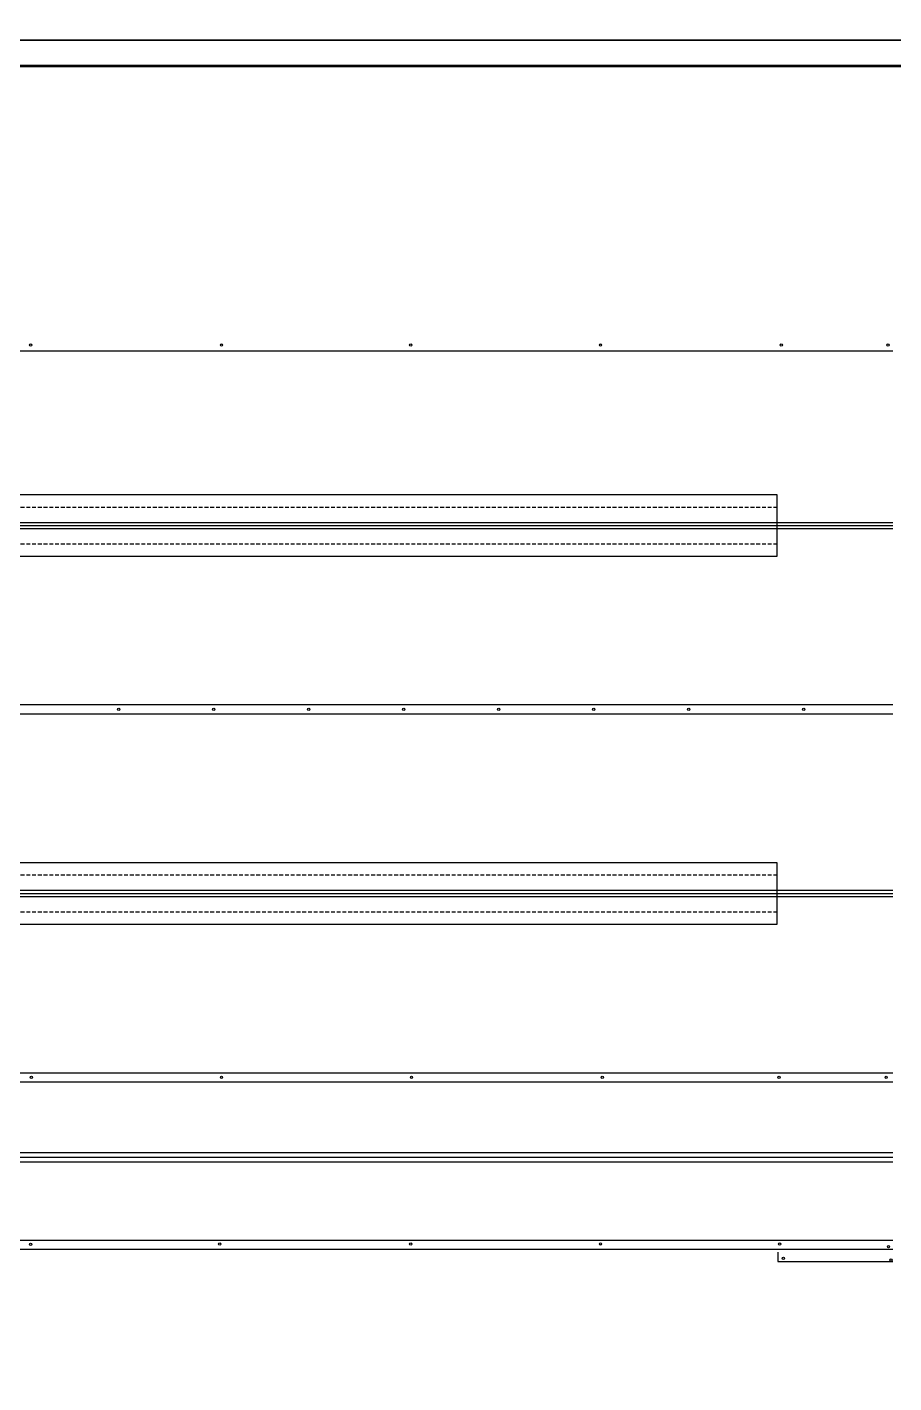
# Model space of a CAD drawing. Extents: x 4150464 to 4450492, y 483482 to 853422.
# Drawn here: x 4350462 to 4407019, y 538840 to 627296 of the extents above; entities that cross this region are included whole.
import ezdxf

# ---------------------------------------------------------------- set-up
doc = ezdxf.new("R2010")
doc.units = 0
doc.header["$LTSCALE"] = 1000
doc.header["$MEASUREMENT"] = 0
doc.linetypes.add('H1', pattern=[0.375, 0.25, -0.125])
for name, color, linetype in [('PUB_TITLE', 4, 'Continuous'), ('屋面', 171, 'Continuous'), ('落水管', 2, 'Continuous')]:
    doc.layers.add(name, color=color, linetype=linetype)

msp = doc.modelspace()

# ---------------------------------------------------------------- linework, layer by layer
at = {"color": 253}
for p, q in [((4271796, 606179), (4406946, 606179)), ((4271796, 594979), (4406946, 594979)), ((4271796, 594779), (4406946, 594779)), ((4271796, 594579), (4406946, 594579)), ((4406946, 583079), (4271796, 583079)), ((4406946, 582479), (4271796, 582479)), ((4271796, 570979), (4406946, 570979)), ((4271796, 570779), (4406946, 570779)), ((4271796, 570579), (4406946, 570579)), ((4271796, 559079), (4406946, 559079)), ((4271796, 558479), (4406946, 558479)), ((4406946, 553839), (4271796, 553839)), ((4406946, 553539), (4271796, 553539)), ((4406946, 553239), (4271796, 553239)), ((4271796, 548159), (4406946, 548159)), ((4271796, 547559), (4406946, 547559)), ((4399446, 547359), (4399446, 546759)), ((4399446, 546759), (4406946, 546759))]:
    msp.add_line(p, q, dxfattribs=at)
at = {"layer": 'PUB_TITLE'}
for points in [[(4248288, 626452), (4450418, 626452), (4450418, 769422), (4248288, 769422)], [(4248288, 626452), (4450418, 626452), (4450418, 769422), (4248288, 769422)], [(4248288, 483482), (4450418, 483482), (4450418, 626452), (4248288, 626452)], [(4248288, 483482), (4450418, 483482), (4450418, 626452), (4248288, 626452)]]:
    msp.add_lwpolyline(points, close=True, dxfattribs=at)
at = {"layer": 'PUB_TITLE', "const_width": 170}
msp.add_lwpolyline([(4252538, 485182), (4448718, 485182), (4448718, 624752), (4252538, 624752)], close=True, dxfattribs=at)
msp.add_lwpolyline([(4252538, 485182), (4448718, 485182), (4448718, 624752), (4252538, 624752)], close=True, dxfattribs=at)
at = {"layer": '屋面', "color": 253, "linetype": 'H1'}
for p, q in [((4279166, 595979), (4399406, 595979)), ((4279166, 593579), (4399406, 593579)), ((4279166, 571979), (4399406, 571979)), ((4279166, 569579), (4399406, 569579))]:
    msp.add_line(p, q, dxfattribs=at)
at = {"layer": '屋面', "color": 253}
for points in [[(4279166, 592779), (4399406, 592779), (4399406, 596779), (4279166, 596779)], [(4279166, 568779), (4399406, 568779), (4399406, 572779), (4279166, 572779)]]:
    msp.add_lwpolyline(points, close=True, dxfattribs=at)
at = {"layer": '落水管'}
for centre in [(4350688, 606552), (4363145, 606552), (4375497, 606552), (4387875, 606552), (4399667, 606552), (4406639, 606552), (4356436, 582790), (4362636, 582790), (4368836, 582790), (4375036, 582790), (4381236, 582790), (4387436, 582790), (4393636, 582790), (4401136, 582790), (4350744, 558779), (4363145, 558779), (4375543, 558779), (4387990, 558779), (4399526, 558779), (4406515, 558779), (4350688, 547881), (4363031, 547898), (4375497, 547898), (4387875, 547909), (4399561, 547898), (4406667, 547733), (4399809, 546962), (4406833, 546850)]:
    msp.add_circle(centre, 75, dxfattribs=at)

doc.saveas('drawing.dxf')
